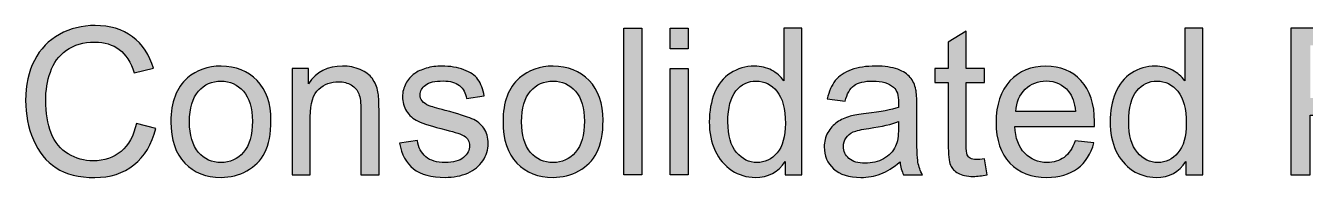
# Model space of a CAD drawing. Extents: x 65 to 351, y 40 to 244.
# Drawn here: x 65.34 to 104.8, y 239.18 to 243.88 of the extents above; entities that cross this region are included whole.
import ezdxf

# ---------------------------------------------------------------- set-up
doc = ezdxf.new("R2010")
doc.units = 0
doc.header["$MEASUREMENT"] = 0
doc.layers.add('TITLE', color=7, linetype='CONTINUOUS')

# ---------------------------------------------------------------- blocks, each defined once
blk = doc.blocks.new('BLOCK_28')
at = {"layer": 'TITLE'}
h = blk.add_hatch(color=7, dxfattribs=at)
h.dxf.hatch_style = 2
edge = h.paths.add_edge_path()
edge.add_spline(control_points=[(68.761, 240.852), (68.761, 240.852), (69.363, 240.701), (69.363, 240.701), (69.236, 240.207), (69.01, 239.83), (68.682, 239.57), (68.354, 239.311), (67.954, 239.181), (67.48, 239.181), (66.991, 239.181), (66.592, 239.281), (66.285, 239.48), (65.978, 239.68), (65.745, 239.969), (65.584, 240.347), (65.424, 240.725), (65.344, 241.132), (65.344, 241.566), (65.344, 242.039), (65.435, 242.452), (65.615, 242.804), (65.796, 243.157), (66.054, 243.424), (66.388, 243.607), (66.721, 243.79), (67.089, 243.882), (67.49, 243.882), (67.945, 243.882), (68.327, 243.766), (68.637, 243.534), (68.947, 243.303), (69.163, 242.977), (69.285, 242.558), (69.285, 242.558), (68.693, 242.418), (68.693, 242.418), (68.587, 242.749), (68.434, 242.99), (68.234, 243.141), (68.033, 243.292), (67.781, 243.367), (67.477, 243.367), (67.128, 243.367), (66.836, 243.283), (66.601, 243.116), (66.367, 242.948), (66.202, 242.724), (66.107, 242.442), (66.012, 242.159), (65.964, 241.868), (65.964, 241.569), (65.964, 241.182), (66.021, 240.845), (66.133, 240.556), (66.246, 240.268), (66.421, 240.053), (66.659, 239.91), (66.897, 239.767), (67.154, 239.696), (67.431, 239.696), (67.768, 239.696), (68.053, 239.793), (68.287, 239.987), (68.52, 240.182), (68.678, 240.47), (68.761, 240.852)], knot_values=[0, 0, 0, 0, 1, 1, 1, 2, 2, 2, 3, 3, 3, 4, 4, 4, 5, 5, 5, 6, 6, 6, 7, 7, 7, 8, 8, 8, 9, 9, 9, 10, 10, 10, 11, 11, 11, 12, 12, 12, 13, 13, 13, 14, 14, 14, 15, 15, 15, 16, 16, 16, 17, 17, 17, 18, 18, 18, 19, 19, 19, 20, 20, 20, 21, 21, 21, 22, 22, 22, 22], degree=3, periodic=1)
h = blk.add_hatch(color=7, dxfattribs=at)
h.dxf.hatch_style = 2
h.paths.add_polyline_path([(83.79, 239.259), (83.79, 243.804), (84.348, 243.804), (84.348, 239.259)])
h = blk.add_hatch(color=7, dxfattribs=at)
h.dxf.hatch_style = 2
h.paths.add_polyline_path([(85.216, 243.162), (85.216, 243.804), (85.774, 243.804), (85.774, 243.162)])
h.paths.add_polyline_path([(85.216, 239.259), (85.216, 242.552), (85.774, 242.552), (85.774, 239.259)])
h = blk.add_hatch(color=7, dxfattribs=at)
h.dxf.hatch_style = 2
edge = h.paths.add_edge_path()
edge.add_spline(control_points=[(88.76, 239.259), (88.76, 239.259), (88.76, 239.674), (88.76, 239.674), (88.551, 239.348), (88.244, 239.184), (87.839, 239.184), (87.576, 239.184), (87.335, 239.257), (87.115, 239.401), (86.895, 239.546), (86.724, 239.748), (86.603, 240.008), (86.482, 240.267), (86.422, 240.565), (86.422, 240.902), (86.422, 241.231), (86.477, 241.529), (86.586, 241.797), (86.696, 242.064), (86.86, 242.269), (87.079, 242.412), (87.298, 242.555), (87.543, 242.626), (87.814, 242.626), (88.013, 242.626), (88.189, 242.584), (88.344, 242.5), (88.499, 242.417), (88.625, 242.308), (88.723, 242.173), (88.723, 242.173), (88.723, 243.804), (88.723, 243.804), (88.723, 243.804), (89.278, 243.804), (89.278, 243.804), (89.278, 243.804), (89.278, 239.259), (89.278, 239.259), (89.278, 239.259), (88.76, 239.259), (88.76, 239.259)], knot_values=[0, 0, 0, 0, 1, 1, 1, 2, 2, 2, 3, 3, 3, 4, 4, 4, 5, 5, 5, 6, 6, 6, 7, 7, 7, 8, 8, 8, 9, 9, 9, 10, 10, 10, 11, 11, 11, 12, 12, 12, 13, 13, 13, 14, 14, 14, 14], degree=3, periodic=1)
edge = h.paths.add_edge_path()
edge.add_spline(control_points=[(86.996, 240.902), (86.996, 240.48), (87.084, 240.165), (87.262, 239.956), (87.44, 239.748), (87.65, 239.643), (87.892, 239.643), (88.136, 239.643), (88.343, 239.743), (88.513, 239.942), (88.684, 240.142), (88.769, 240.446), (88.769, 240.856), (88.769, 241.306), (88.682, 241.637), (88.509, 241.848), (88.335, 242.059), (88.121, 242.164), (87.867, 242.164), (87.619, 242.164), (87.412, 242.063), (87.245, 241.86), (87.079, 241.658), (86.996, 241.338), (86.996, 240.902)], knot_values=[0, 0, 0, 0, 1, 1, 1, 2, 2, 2, 3, 3, 3, 4, 4, 4, 5, 5, 5, 6, 6, 6, 7, 7, 7, 8, 8, 8, 8], degree=3, periodic=1)
h = blk.add_hatch(color=7, dxfattribs=at)
h.dxf.hatch_style = 2
edge = h.paths.add_edge_path()
edge.add_spline(control_points=[(94.905, 239.758), (94.905, 239.758), (94.986, 239.265), (94.986, 239.265), (94.829, 239.232), (94.688, 239.215), (94.564, 239.215), (94.362, 239.215), (94.204, 239.247), (94.093, 239.312), (93.981, 239.376), (93.903, 239.46), (93.857, 239.564), (93.812, 239.669), (93.789, 239.888), (93.789, 240.223), (93.789, 240.223), (93.789, 242.118), (93.789, 242.118), (93.789, 242.118), (93.38, 242.118), (93.38, 242.118), (93.38, 242.118), (93.38, 242.552), (93.38, 242.552), (93.38, 242.552), (93.789, 242.552), (93.789, 242.552), (93.789, 242.552), (93.789, 243.367), (93.789, 243.367), (93.789, 243.367), (94.344, 243.702), (94.344, 243.702), (94.344, 243.702), (94.344, 242.552), (94.344, 242.552), (94.344, 242.552), (94.905, 242.552), (94.905, 242.552), (94.905, 242.552), (94.905, 242.118), (94.905, 242.118), (94.905, 242.118), (94.344, 242.118), (94.344, 242.118), (94.344, 242.118), (94.344, 240.192), (94.344, 240.192), (94.344, 240.033), (94.354, 239.931), (94.373, 239.885), (94.393, 239.84), (94.425, 239.803), (94.47, 239.777), (94.514, 239.75), (94.578, 239.736), (94.66, 239.736), (94.722, 239.736), (94.804, 239.744), (94.905, 239.758)], knot_values=[0, 0, 0, 0, 1, 1, 1, 2, 2, 2, 3, 3, 3, 4, 4, 4, 5, 5, 5, 6, 6, 6, 7, 7, 7, 8, 8, 8, 9, 9, 9, 10, 10, 10, 11, 11, 11, 12, 12, 12, 13, 13, 13, 14, 14, 14, 15, 15, 15, 16, 16, 16, 17, 17, 17, 18, 18, 18, 19, 19, 19, 20, 20, 20, 20], degree=3, periodic=1)
h = blk.add_hatch(color=7, dxfattribs=at)
h.dxf.hatch_style = 2
edge = h.paths.add_edge_path()
edge.add_spline(control_points=[(101.119, 239.259), (101.119, 239.259), (101.119, 239.674), (101.119, 239.674), (100.91, 239.348), (100.603, 239.184), (100.198, 239.184), (99.935, 239.184), (99.694, 239.257), (99.474, 239.401), (99.254, 239.546), (99.083, 239.748), (98.962, 240.008), (98.841, 240.267), (98.781, 240.565), (98.781, 240.902), (98.781, 241.231), (98.836, 241.529), (98.945, 241.797), (99.055, 242.064), (99.219, 242.269), (99.438, 242.412), (99.657, 242.555), (99.902, 242.626), (100.173, 242.626), (100.371, 242.626), (100.548, 242.584), (100.703, 242.5), (100.858, 242.417), (100.984, 242.308), (101.082, 242.173), (101.082, 242.173), (101.082, 243.804), (101.082, 243.804), (101.082, 243.804), (101.637, 243.804), (101.637, 243.804), (101.637, 243.804), (101.637, 239.259), (101.637, 239.259), (101.637, 239.259), (101.119, 239.259), (101.119, 239.259)], knot_values=[0, 0, 0, 0, 1, 1, 1, 2, 2, 2, 3, 3, 3, 4, 4, 4, 5, 5, 5, 6, 6, 6, 7, 7, 7, 8, 8, 8, 9, 9, 9, 10, 10, 10, 11, 11, 11, 12, 12, 12, 13, 13, 13, 14, 14, 14, 14], degree=3, periodic=1)
edge = h.paths.add_edge_path()
edge.add_spline(control_points=[(99.354, 240.902), (99.354, 240.48), (99.443, 240.165), (99.621, 239.956), (99.799, 239.748), (100.009, 239.643), (100.251, 239.643), (100.494, 239.643), (100.702, 239.743), (100.872, 239.942), (101.043, 240.142), (101.128, 240.446), (101.128, 240.856), (101.128, 241.306), (101.041, 241.637), (100.868, 241.848), (100.694, 242.059), (100.48, 242.164), (100.226, 242.164), (99.978, 242.164), (99.77, 242.063), (99.604, 241.86), (99.438, 241.658), (99.354, 241.338), (99.354, 240.902)], knot_values=[0, 0, 0, 0, 1, 1, 1, 2, 2, 2, 3, 3, 3, 4, 4, 4, 5, 5, 5, 6, 6, 6, 7, 7, 7, 8, 8, 8, 8], degree=3, periodic=1)
h = blk.add_hatch(color=7, dxfattribs=at)
h.dxf.hatch_style = 2
edge = h.paths.add_edge_path()
edge.add_spline(control_points=[(104.35, 239.259), (104.35, 239.259), (104.35, 243.804), (104.35, 243.804), (104.35, 243.804), (106.064, 243.804), (106.064, 243.804), (106.366, 243.804), (106.596, 243.79), (106.756, 243.761), (106.979, 243.724), (107.166, 243.653), (107.317, 243.548), (107.468, 243.444), (107.589, 243.298), (107.681, 243.11), (107.773, 242.922), (107.819, 242.715), (107.819, 242.49), (107.819, 242.103), (107.696, 241.776), (107.45, 241.508), (107.204, 241.241), (106.76, 241.107), (106.117, 241.107), (106.117, 241.107), (104.951, 241.107), (104.951, 241.107), (104.951, 241.107), (104.951, 239.259), (104.951, 239.259), (104.951, 239.259), (104.35, 239.259), (104.35, 239.259)], knot_values=[0, 0, 0, 0, 1, 1, 1, 2, 2, 2, 3, 3, 3, 4, 4, 4, 5, 5, 5, 6, 6, 6, 7, 7, 7, 8, 8, 8, 9, 9, 9, 10, 10, 10, 11, 11, 11, 11], degree=3, periodic=1)
edge = h.paths.add_edge_path()
edge.add_spline(control_points=[(104.951, 241.643), (104.951, 241.643), (106.126, 241.643), (106.126, 241.643), (106.515, 241.643), (106.791, 241.715), (106.954, 241.86), (107.117, 242.005), (107.199, 242.208), (107.199, 242.471), (107.199, 242.661), (107.151, 242.824), (107.055, 242.959), (106.959, 243.095), (106.832, 243.184), (106.675, 243.228), (106.574, 243.254), (106.387, 243.268), (106.114, 243.268), (106.114, 243.268), (104.951, 243.268), (104.951, 243.268), (104.951, 243.268), (104.951, 241.643), (104.951, 241.643)], knot_values=[0, 0, 0, 0, 1, 1, 1, 2, 2, 2, 3, 3, 3, 4, 4, 4, 5, 5, 5, 6, 6, 6, 7, 7, 7, 8, 8, 8, 8], degree=3, periodic=1)
h = blk.add_hatch(color=7, dxfattribs=at)
h.dxf.hatch_style = 2
edge = h.paths.add_edge_path()
edge.add_spline(control_points=[(69.825, 240.905), (69.825, 241.515), (69.994, 241.967), (70.333, 242.26), (70.616, 242.504), (70.961, 242.626), (71.369, 242.626), (71.821, 242.626), (72.191, 242.478), (72.479, 242.181), (72.766, 241.884), (72.91, 241.475), (72.91, 240.952), (72.91, 240.528), (72.846, 240.195), (72.719, 239.952), (72.592, 239.709), (72.407, 239.52), (72.164, 239.386), (71.921, 239.252), (71.656, 239.184), (71.369, 239.184), (70.908, 239.184), (70.535, 239.332), (70.251, 239.628), (69.967, 239.923), (69.825, 240.349), (69.825, 240.905)], knot_values=[0, 0, 0, 0, 1, 1, 1, 2, 2, 2, 3, 3, 3, 4, 4, 4, 5, 5, 5, 6, 6, 6, 7, 7, 7, 8, 8, 8, 9, 9, 9, 9], degree=3, periodic=1)
edge = h.paths.add_edge_path()
edge.add_spline(control_points=[(70.398, 240.905), (70.398, 240.484), (70.49, 240.168), (70.674, 239.958), (70.858, 239.748), (71.09, 239.643), (71.369, 239.643), (71.646, 239.643), (71.876, 239.749), (72.06, 239.96), (72.244, 240.17), (72.336, 240.492), (72.336, 240.924), (72.336, 241.331), (72.243, 241.64), (72.058, 241.849), (71.873, 242.059), (71.644, 242.164), (71.369, 242.164), (71.09, 242.164), (70.858, 242.06), (70.674, 241.851), (70.49, 241.642), (70.398, 241.327), (70.398, 240.905)], knot_values=[0, 0, 0, 0, 1, 1, 1, 2, 2, 2, 3, 3, 3, 4, 4, 4, 5, 5, 5, 6, 6, 6, 7, 7, 7, 8, 8, 8, 8], degree=3, periodic=1)
h = blk.add_hatch(color=7, dxfattribs=at)
h.dxf.hatch_style = 2
edge = h.paths.add_edge_path()
edge.add_spline(control_points=[(73.564, 239.259), (73.564, 239.259), (73.564, 242.552), (73.564, 242.552), (73.564, 242.552), (74.066, 242.552), (74.066, 242.552), (74.066, 242.552), (74.066, 242.083), (74.066, 242.083), (74.308, 242.445), (74.657, 242.626), (75.114, 242.626), (75.313, 242.626), (75.495, 242.59), (75.661, 242.519), (75.828, 242.448), (75.952, 242.354), (76.035, 242.238), (76.118, 242.123), (76.176, 241.985), (76.209, 241.826), (76.229, 241.723), (76.24, 241.542), (76.24, 241.283), (76.24, 241.283), (76.24, 239.259), (76.24, 239.259), (76.24, 239.259), (75.682, 239.259), (75.682, 239.259), (75.682, 239.259), (75.682, 241.262), (75.682, 241.262), (75.682, 241.489), (75.66, 241.659), (75.616, 241.772), (75.573, 241.884), (75.496, 241.974), (75.385, 242.042), (75.275, 242.109), (75.145, 242.142), (74.996, 242.142), (74.759, 242.142), (74.553, 242.067), (74.381, 241.916), (74.208, 241.765), (74.122, 241.479), (74.122, 241.057), (74.122, 241.057), (74.122, 239.259), (74.122, 239.259), (74.122, 239.259), (73.564, 239.259), (73.564, 239.259)], knot_values=[0, 0, 0, 0, 1, 1, 1, 2, 2, 2, 3, 3, 3, 4, 4, 4, 5, 5, 5, 6, 6, 6, 7, 7, 7, 8, 8, 8, 9, 9, 9, 10, 10, 10, 11, 11, 11, 12, 12, 12, 13, 13, 13, 14, 14, 14, 15, 15, 15, 16, 16, 16, 17, 17, 17, 18, 18, 18, 18], degree=3, periodic=1)
h = blk.add_hatch(color=7, dxfattribs=at)
h.dxf.hatch_style = 2
edge = h.paths.add_edge_path()
edge.add_spline(control_points=[(76.872, 240.242), (76.872, 240.242), (77.424, 240.328), (77.424, 240.328), (77.455, 240.107), (77.541, 239.938), (77.683, 239.82), (77.825, 239.702), (78.022, 239.643), (78.277, 239.643), (78.533, 239.643), (78.723, 239.695), (78.847, 239.8), (78.971, 239.904), (79.033, 240.027), (79.033, 240.167), (79.033, 240.293), (78.978, 240.393), (78.869, 240.465), (78.792, 240.515), (78.602, 240.578), (78.298, 240.654), (77.889, 240.757), (77.605, 240.847), (77.447, 240.922), (77.289, 240.998), (77.169, 241.102), (77.088, 241.235), (77.006, 241.369), (76.965, 241.516), (76.965, 241.677), (76.965, 241.824), (76.999, 241.96), (77.066, 242.085), (77.133, 242.21), (77.225, 242.314), (77.34, 242.397), (77.427, 242.461), (77.545, 242.515), (77.695, 242.559), (77.845, 242.604), (78.006, 242.626), (78.177, 242.626), (78.436, 242.626), (78.663, 242.589), (78.858, 242.514), (79.053, 242.44), (79.198, 242.339), (79.291, 242.212), (79.384, 242.085), (79.448, 241.915), (79.483, 241.702), (79.483, 241.702), (78.937, 241.628), (78.937, 241.628), (78.912, 241.797), (78.84, 241.929), (78.722, 242.025), (78.603, 242.12), (78.435, 242.167), (78.218, 242.167), (77.961, 242.167), (77.779, 242.125), (77.669, 242.04), (77.559, 241.955), (77.505, 241.856), (77.505, 241.742), (77.505, 241.67), (77.527, 241.605), (77.573, 241.547), (77.618, 241.487), (77.69, 241.437), (77.787, 241.398), (77.843, 241.378), (78.007, 241.33), (78.28, 241.256), (78.675, 241.15), (78.95, 241.064), (79.106, 240.997), (79.262, 240.929), (79.385, 240.832), (79.474, 240.704), (79.562, 240.576), (79.607, 240.416), (79.607, 240.226), (79.607, 240.04), (79.553, 239.865), (79.444, 239.701), (79.336, 239.536), (79.179, 239.409), (78.974, 239.319), (78.77, 239.229), (78.538, 239.184), (78.28, 239.184), (77.852, 239.184), (77.526, 239.273), (77.302, 239.451), (77.077, 239.629), (76.934, 239.892), (76.872, 240.242)], knot_values=[0, 0, 0, 0, 1, 1, 1, 2, 2, 2, 3, 3, 3, 4, 4, 4, 5, 5, 5, 6, 6, 6, 7, 7, 7, 8, 8, 8, 9, 9, 9, 10, 10, 10, 11, 11, 11, 12, 12, 12, 13, 13, 13, 14, 14, 14, 15, 15, 15, 16, 16, 16, 17, 17, 17, 18, 18, 18, 19, 19, 19, 20, 20, 20, 21, 21, 21, 22, 22, 22, 23, 23, 23, 24, 24, 24, 25, 25, 25, 26, 26, 26, 27, 27, 27, 28, 28, 28, 29, 29, 29, 30, 30, 30, 31, 31, 31, 32, 32, 32, 33, 33, 33, 33], degree=3, periodic=1)
h = blk.add_hatch(color=7, dxfattribs=at)
h.dxf.hatch_style = 2
edge = h.paths.add_edge_path()
edge.add_spline(control_points=[(80.063, 240.905), (80.063, 241.515), (80.232, 241.967), (80.571, 242.26), (80.854, 242.504), (81.2, 242.626), (81.607, 242.626), (82.059, 242.626), (82.429, 242.478), (82.717, 242.181), (83.004, 241.884), (83.148, 241.475), (83.148, 240.952), (83.148, 240.528), (83.084, 240.195), (82.957, 239.952), (82.83, 239.709), (82.645, 239.52), (82.402, 239.386), (82.159, 239.252), (81.894, 239.184), (81.607, 239.184), (81.146, 239.184), (80.773, 239.332), (80.489, 239.628), (80.205, 239.923), (80.063, 240.349), (80.063, 240.905)], knot_values=[0, 0, 0, 0, 1, 1, 1, 2, 2, 2, 3, 3, 3, 4, 4, 4, 5, 5, 5, 6, 6, 6, 7, 7, 7, 8, 8, 8, 9, 9, 9, 9], degree=3, periodic=1)
edge = h.paths.add_edge_path()
edge.add_spline(control_points=[(80.636, 240.905), (80.636, 240.484), (80.728, 240.168), (80.912, 239.958), (81.096, 239.748), (81.328, 239.643), (81.607, 239.643), (81.884, 239.643), (82.114, 239.749), (82.298, 239.96), (82.482, 240.17), (82.574, 240.492), (82.574, 240.924), (82.574, 241.331), (82.482, 241.64), (82.297, 241.849), (82.112, 242.059), (81.882, 242.164), (81.607, 242.164), (81.328, 242.164), (81.096, 242.06), (80.912, 241.851), (80.728, 241.642), (80.636, 241.327), (80.636, 240.905)], knot_values=[0, 0, 0, 0, 1, 1, 1, 2, 2, 2, 3, 3, 3, 4, 4, 4, 5, 5, 5, 6, 6, 6, 7, 7, 7, 8, 8, 8, 8], degree=3, periodic=1)
h = blk.add_hatch(color=7, dxfattribs=at)
h.dxf.hatch_style = 2
edge = h.paths.add_edge_path()
edge.add_spline(control_points=[(92.304, 239.665), (92.097, 239.489), (91.898, 239.365), (91.707, 239.293), (91.516, 239.221), (91.311, 239.184), (91.091, 239.184), (90.73, 239.184), (90.452, 239.273), (90.257, 239.449), (90.063, 239.626), (89.966, 239.852), (89.966, 240.127), (89.966, 240.288), (90.003, 240.435), (90.076, 240.569), (90.149, 240.702), (90.245, 240.809), (90.364, 240.89), (90.483, 240.97), (90.617, 241.031), (90.766, 241.073), (90.875, 241.102), (91.041, 241.129), (91.262, 241.156), (91.713, 241.21), (92.044, 241.274), (92.257, 241.349), (92.259, 241.425), (92.26, 241.474), (92.26, 241.494), (92.26, 241.722), (92.208, 241.882), (92.102, 241.975), (91.96, 242.101), (91.748, 242.164), (91.467, 242.164), (91.204, 242.164), (91.01, 242.118), (90.885, 242.026), (90.76, 241.934), (90.668, 241.771), (90.608, 241.538), (90.608, 241.538), (90.062, 241.612), (90.062, 241.612), (90.112, 241.846), (90.193, 242.034), (90.307, 242.178), (90.421, 242.322), (90.585, 242.432), (90.8, 242.51), (91.015, 242.587), (91.264, 242.626), (91.547, 242.626), (91.828, 242.626), (92.057, 242.593), (92.232, 242.527), (92.408, 242.461), (92.537, 242.377), (92.62, 242.277), (92.703, 242.177), (92.761, 242.05), (92.794, 241.897), (92.812, 241.802), (92.822, 241.631), (92.822, 241.383), (92.822, 241.383), (92.822, 240.639), (92.822, 240.639), (92.822, 240.12), (92.833, 239.792), (92.857, 239.654), (92.881, 239.517), (92.928, 239.385), (92.998, 239.259), (92.998, 239.259), (92.415, 239.259), (92.415, 239.259), (92.357, 239.375), (92.32, 239.51), (92.304, 239.665)], knot_values=[0, 0, 0, 0, 1, 1, 1, 2, 2, 2, 3, 3, 3, 4, 4, 4, 5, 5, 5, 6, 6, 6, 7, 7, 7, 8, 8, 8, 9, 9, 9, 10, 10, 10, 11, 11, 11, 12, 12, 12, 13, 13, 13, 14, 14, 14, 15, 15, 15, 16, 16, 16, 17, 17, 17, 18, 18, 18, 19, 19, 19, 20, 20, 20, 21, 21, 21, 22, 22, 22, 23, 23, 23, 24, 24, 24, 25, 25, 25, 26, 26, 26, 27, 27, 27, 27], degree=3, periodic=1)
edge = h.paths.add_edge_path()
edge.add_spline(control_points=[(92.257, 240.911), (92.055, 240.829), (91.751, 240.758), (91.346, 240.701), (91.116, 240.667), (90.954, 240.63), (90.859, 240.589), (90.764, 240.548), (90.69, 240.487), (90.639, 240.408), (90.587, 240.328), (90.561, 240.24), (90.561, 240.142), (90.561, 239.994), (90.618, 239.87), (90.73, 239.77), (90.843, 239.671), (91.008, 239.622), (91.225, 239.622), (91.44, 239.622), (91.631, 239.669), (91.798, 239.763), (91.966, 239.857), (92.089, 239.985), (92.167, 240.149), (92.227, 240.275), (92.257, 240.461), (92.257, 240.707), (92.257, 240.707), (92.257, 240.911), (92.257, 240.911)], knot_values=[0, 0, 0, 0, 1, 1, 1, 2, 2, 2, 3, 3, 3, 4, 4, 4, 5, 5, 5, 6, 6, 6, 7, 7, 7, 8, 8, 8, 9, 9, 9, 10, 10, 10, 10], degree=3, periodic=1)
h = blk.add_hatch(color=7, dxfattribs=at)
h.dxf.hatch_style = 2
edge = h.paths.add_edge_path()
edge.add_spline(control_points=[(97.705, 240.319), (97.705, 240.319), (98.282, 240.248), (98.282, 240.248), (98.191, 239.911), (98.022, 239.649), (97.776, 239.463), (97.53, 239.277), (97.216, 239.184), (96.834, 239.184), (96.352, 239.184), (95.97, 239.333), (95.688, 239.629), (95.406, 239.926), (95.265, 240.342), (95.265, 240.877), (95.265, 241.431), (95.407, 241.861), (95.693, 242.167), (95.978, 242.473), (96.348, 242.626), (96.803, 242.626), (97.243, 242.626), (97.603, 242.476), (97.882, 242.176), (98.161, 241.877), (98.3, 241.455), (98.3, 240.911), (98.3, 240.878), (98.299, 240.829), (98.297, 240.763), (98.297, 240.763), (95.842, 240.763), (95.842, 240.763), (95.862, 240.401), (95.965, 240.124), (96.148, 239.932), (96.332, 239.739), (96.562, 239.643), (96.837, 239.643), (97.041, 239.643), (97.216, 239.697), (97.361, 239.804), (97.506, 239.912), (97.62, 240.084), (97.705, 240.319)], knot_values=[0, 0, 0, 0, 1, 1, 1, 2, 2, 2, 3, 3, 3, 4, 4, 4, 5, 5, 5, 6, 6, 6, 7, 7, 7, 8, 8, 8, 9, 9, 9, 10, 10, 10, 11, 11, 11, 12, 12, 12, 13, 13, 13, 14, 14, 14, 15, 15, 15, 15], degree=3, periodic=1)
edge = h.paths.add_edge_path()
edge.add_spline(control_points=[(95.873, 241.221), (95.873, 241.221), (97.711, 241.221), (97.711, 241.221), (97.686, 241.498), (97.616, 241.706), (97.5, 241.845), (97.323, 242.06), (97.092, 242.167), (96.809, 242.167), (96.553, 242.167), (96.337, 242.081), (96.162, 241.91), (95.988, 241.738), (95.891, 241.509), (95.873, 241.221)], knot_values=[0, 0, 0, 0, 1, 1, 1, 2, 2, 2, 3, 3, 3, 4, 4, 4, 5, 5, 5, 5], degree=3, periodic=1)
for points in [[(83.79, 239.259), (83.79, 243.804), (84.348, 243.804), (84.348, 239.259), (83.79, 239.259)], [(85.216, 243.162), (85.216, 243.804), (85.774, 243.804), (85.774, 243.162), (85.216, 243.162)], [(85.216, 239.259), (85.216, 242.552), (85.774, 242.552), (85.774, 239.259), (85.216, 239.259)]]:
    blk.add_lwpolyline(points, dxfattribs=at)
for points, knots in [([(68.761, 240.852), (68.761, 240.852), (69.363, 240.701), (69.363, 240.701), (69.236, 240.207), (69.01, 239.83), (68.682, 239.57), (68.354, 239.311), (67.954, 239.181), (67.48, 239.181), (66.991, 239.181), (66.592, 239.281), (66.285, 239.48), (65.978, 239.68), (65.745, 239.969), (65.584, 240.347), (65.424, 240.725), (65.344, 241.132), (65.344, 241.566), (65.344, 242.039), (65.435, 242.452), (65.615, 242.804), (65.796, 243.157), (66.054, 243.424), (66.388, 243.607), (66.721, 243.79), (67.089, 243.882), (67.49, 243.882), (67.945, 243.882), (68.327, 243.766), (68.637, 243.534), (68.947, 243.303), (69.163, 242.977), (69.285, 242.558), (69.285, 242.558), (68.693, 242.418), (68.693, 242.418), (68.587, 242.749), (68.434, 242.99), (68.234, 243.141), (68.033, 243.292), (67.781, 243.367), (67.477, 243.367), (67.128, 243.367), (66.836, 243.283), (66.601, 243.116), (66.367, 242.948), (66.202, 242.724), (66.107, 242.442), (66.012, 242.159), (65.964, 241.868), (65.964, 241.569), (65.964, 241.182), (66.021, 240.845), (66.133, 240.556), (66.246, 240.268), (66.421, 240.053), (66.659, 239.91), (66.897, 239.767), (67.154, 239.696), (67.431, 239.696), (67.768, 239.696), (68.053, 239.793), (68.287, 239.987), (68.52, 240.182), (68.678, 240.47), (68.761, 240.852)], [0, 0, 0, 0, 1, 1, 1, 2, 2, 2, 3, 3, 3, 4, 4, 4, 5, 5, 5, 6, 6, 6, 7, 7, 7, 8, 8, 8, 9, 9, 9, 10, 10, 10, 11, 11, 11, 12, 12, 12, 13, 13, 13, 14, 14, 14, 15, 15, 15, 16, 16, 16, 17, 17, 17, 18, 18, 18, 19, 19, 19, 20, 20, 20, 21, 21, 21, 22, 22, 22, 22]), ([(88.76, 239.259), (88.76, 239.259), (88.76, 239.674), (88.76, 239.674), (88.551, 239.348), (88.244, 239.184), (87.839, 239.184), (87.576, 239.184), (87.335, 239.257), (87.115, 239.401), (86.895, 239.546), (86.724, 239.748), (86.603, 240.008), (86.482, 240.267), (86.422, 240.565), (86.422, 240.902), (86.422, 241.231), (86.477, 241.529), (86.586, 241.797), (86.696, 242.064), (86.86, 242.269), (87.079, 242.412), (87.298, 242.555), (87.543, 242.626), (87.814, 242.626), (88.013, 242.626), (88.189, 242.584), (88.344, 242.5), (88.499, 242.417), (88.625, 242.308), (88.723, 242.173), (88.723, 242.173), (88.723, 243.804), (88.723, 243.804), (88.723, 243.804), (89.278, 243.804), (89.278, 243.804), (89.278, 243.804), (89.278, 239.259), (89.278, 239.259), (89.278, 239.259), (88.76, 239.259), (88.76, 239.259)], [0, 0, 0, 0, 1, 1, 1, 2, 2, 2, 3, 3, 3, 4, 4, 4, 5, 5, 5, 6, 6, 6, 7, 7, 7, 8, 8, 8, 9, 9, 9, 10, 10, 10, 11, 11, 11, 12, 12, 12, 13, 13, 13, 14, 14, 14, 14]), ([(94.905, 239.758), (94.905, 239.758), (94.986, 239.265), (94.986, 239.265), (94.829, 239.232), (94.688, 239.215), (94.564, 239.215), (94.362, 239.215), (94.204, 239.247), (94.093, 239.312), (93.981, 239.376), (93.903, 239.46), (93.857, 239.564), (93.812, 239.669), (93.789, 239.888), (93.789, 240.223), (93.789, 240.223), (93.789, 242.118), (93.789, 242.118), (93.789, 242.118), (93.38, 242.118), (93.38, 242.118), (93.38, 242.118), (93.38, 242.552), (93.38, 242.552), (93.38, 242.552), (93.789, 242.552), (93.789, 242.552), (93.789, 242.552), (93.789, 243.367), (93.789, 243.367), (93.789, 243.367), (94.344, 243.702), (94.344, 243.702), (94.344, 243.702), (94.344, 242.552), (94.344, 242.552), (94.344, 242.552), (94.905, 242.552), (94.905, 242.552), (94.905, 242.552), (94.905, 242.118), (94.905, 242.118), (94.905, 242.118), (94.344, 242.118), (94.344, 242.118), (94.344, 242.118), (94.344, 240.192), (94.344, 240.192), (94.344, 240.033), (94.354, 239.931), (94.373, 239.885), (94.393, 239.84), (94.425, 239.803), (94.47, 239.777), (94.514, 239.75), (94.578, 239.736), (94.66, 239.736), (94.722, 239.736), (94.804, 239.744), (94.905, 239.758)], [0, 0, 0, 0, 1, 1, 1, 2, 2, 2, 3, 3, 3, 4, 4, 4, 5, 5, 5, 6, 6, 6, 7, 7, 7, 8, 8, 8, 9, 9, 9, 10, 10, 10, 11, 11, 11, 12, 12, 12, 13, 13, 13, 14, 14, 14, 15, 15, 15, 16, 16, 16, 17, 17, 17, 18, 18, 18, 19, 19, 19, 20, 20, 20, 20]), ([(101.119, 239.259), (101.119, 239.259), (101.119, 239.674), (101.119, 239.674), (100.91, 239.348), (100.603, 239.184), (100.198, 239.184), (99.935, 239.184), (99.694, 239.257), (99.474, 239.401), (99.254, 239.546), (99.083, 239.748), (98.962, 240.008), (98.841, 240.267), (98.781, 240.565), (98.781, 240.902), (98.781, 241.231), (98.836, 241.529), (98.945, 241.797), (99.055, 242.064), (99.219, 242.269), (99.438, 242.412), (99.657, 242.555), (99.902, 242.626), (100.173, 242.626), (100.371, 242.626), (100.548, 242.584), (100.703, 242.5), (100.858, 242.417), (100.984, 242.308), (101.082, 242.173), (101.082, 242.173), (101.082, 243.804), (101.082, 243.804), (101.082, 243.804), (101.637, 243.804), (101.637, 243.804), (101.637, 243.804), (101.637, 239.259), (101.637, 239.259), (101.637, 239.259), (101.119, 239.259), (101.119, 239.259)], [0, 0, 0, 0, 1, 1, 1, 2, 2, 2, 3, 3, 3, 4, 4, 4, 5, 5, 5, 6, 6, 6, 7, 7, 7, 8, 8, 8, 9, 9, 9, 10, 10, 10, 11, 11, 11, 12, 12, 12, 13, 13, 13, 14, 14, 14, 14]), ([(104.35, 239.259), (104.35, 239.259), (104.35, 243.804), (104.35, 243.804), (104.35, 243.804), (106.064, 243.804), (106.064, 243.804), (106.366, 243.804), (106.596, 243.79), (106.756, 243.761), (106.979, 243.724), (107.166, 243.653), (107.317, 243.548), (107.468, 243.444), (107.589, 243.298), (107.681, 243.11), (107.773, 242.922), (107.819, 242.715), (107.819, 242.49), (107.819, 242.103), (107.696, 241.776), (107.45, 241.508), (107.204, 241.241), (106.76, 241.107), (106.117, 241.107), (106.117, 241.107), (104.951, 241.107), (104.951, 241.107), (104.951, 241.107), (104.951, 239.259), (104.951, 239.259), (104.951, 239.259), (104.35, 239.259), (104.35, 239.259)], [0, 0, 0, 0, 1, 1, 1, 2, 2, 2, 3, 3, 3, 4, 4, 4, 5, 5, 5, 6, 6, 6, 7, 7, 7, 8, 8, 8, 9, 9, 9, 10, 10, 10, 11, 11, 11, 11]), ([(69.825, 240.905), (69.825, 241.515), (69.994, 241.967), (70.333, 242.26), (70.616, 242.504), (70.961, 242.626), (71.369, 242.626), (71.821, 242.626), (72.191, 242.478), (72.479, 242.181), (72.766, 241.884), (72.91, 241.475), (72.91, 240.952), (72.91, 240.528), (72.846, 240.195), (72.719, 239.952), (72.592, 239.709), (72.407, 239.52), (72.164, 239.386), (71.921, 239.252), (71.656, 239.184), (71.369, 239.184), (70.908, 239.184), (70.535, 239.332), (70.251, 239.628), (69.967, 239.923), (69.825, 240.349), (69.825, 240.905)], [0, 0, 0, 0, 1, 1, 1, 2, 2, 2, 3, 3, 3, 4, 4, 4, 5, 5, 5, 6, 6, 6, 7, 7, 7, 8, 8, 8, 9, 9, 9, 9]), ([(73.564, 239.259), (73.564, 239.259), (73.564, 242.552), (73.564, 242.552), (73.564, 242.552), (74.066, 242.552), (74.066, 242.552), (74.066, 242.552), (74.066, 242.083), (74.066, 242.083), (74.308, 242.445), (74.657, 242.626), (75.114, 242.626), (75.313, 242.626), (75.495, 242.59), (75.661, 242.519), (75.828, 242.448), (75.952, 242.354), (76.035, 242.238), (76.118, 242.123), (76.176, 241.985), (76.209, 241.826), (76.229, 241.723), (76.24, 241.542), (76.24, 241.283), (76.24, 241.283), (76.24, 239.259), (76.24, 239.259), (76.24, 239.259), (75.682, 239.259), (75.682, 239.259), (75.682, 239.259), (75.682, 241.262), (75.682, 241.262), (75.682, 241.489), (75.66, 241.659), (75.616, 241.772), (75.573, 241.884), (75.496, 241.974), (75.385, 242.042), (75.275, 242.109), (75.145, 242.142), (74.996, 242.142), (74.759, 242.142), (74.553, 242.067), (74.381, 241.916), (74.208, 241.765), (74.122, 241.479), (74.122, 241.057), (74.122, 241.057), (74.122, 239.259), (74.122, 239.259), (74.122, 239.259), (73.564, 239.259), (73.564, 239.259)], [0, 0, 0, 0, 1, 1, 1, 2, 2, 2, 3, 3, 3, 4, 4, 4, 5, 5, 5, 6, 6, 6, 7, 7, 7, 8, 8, 8, 9, 9, 9, 10, 10, 10, 11, 11, 11, 12, 12, 12, 13, 13, 13, 14, 14, 14, 15, 15, 15, 16, 16, 16, 17, 17, 17, 18, 18, 18, 18]), ([(76.872, 240.242), (76.872, 240.242), (77.424, 240.328), (77.424, 240.328), (77.455, 240.107), (77.541, 239.938), (77.683, 239.82), (77.825, 239.702), (78.022, 239.643), (78.277, 239.643), (78.533, 239.643), (78.723, 239.695), (78.847, 239.8), (78.971, 239.904), (79.033, 240.027), (79.033, 240.167), (79.033, 240.293), (78.978, 240.393), (78.869, 240.465), (78.792, 240.515), (78.602, 240.578), (78.298, 240.654), (77.889, 240.757), (77.605, 240.847), (77.447, 240.922), (77.289, 240.998), (77.169, 241.102), (77.088, 241.235), (77.006, 241.369), (76.965, 241.516), (76.965, 241.677), (76.965, 241.824), (76.999, 241.96), (77.066, 242.085), (77.133, 242.21), (77.225, 242.314), (77.34, 242.397), (77.427, 242.461), (77.545, 242.515), (77.695, 242.559), (77.845, 242.604), (78.006, 242.626), (78.177, 242.626), (78.436, 242.626), (78.663, 242.589), (78.858, 242.514), (79.053, 242.44), (79.198, 242.339), (79.291, 242.212), (79.384, 242.085), (79.448, 241.915), (79.483, 241.702), (79.483, 241.702), (78.937, 241.628), (78.937, 241.628), (78.912, 241.797), (78.84, 241.929), (78.722, 242.025), (78.603, 242.12), (78.435, 242.167), (78.218, 242.167), (77.961, 242.167), (77.779, 242.125), (77.669, 242.04), (77.559, 241.955), (77.505, 241.856), (77.505, 241.742), (77.505, 241.67), (77.527, 241.605), (77.573, 241.547), (77.618, 241.487), (77.69, 241.437), (77.787, 241.398), (77.843, 241.378), (78.007, 241.33), (78.28, 241.256), (78.675, 241.15), (78.95, 241.064), (79.106, 240.997), (79.262, 240.929), (79.385, 240.832), (79.474, 240.704), (79.562, 240.576), (79.607, 240.416), (79.607, 240.226), (79.607, 240.04), (79.553, 239.865), (79.444, 239.701), (79.336, 239.536), (79.179, 239.409), (78.974, 239.319), (78.77, 239.229), (78.538, 239.184), (78.28, 239.184), (77.852, 239.184), (77.526, 239.273), (77.302, 239.451), (77.077, 239.629), (76.934, 239.892), (76.872, 240.242)], [0, 0, 0, 0, 1, 1, 1, 2, 2, 2, 3, 3, 3, 4, 4, 4, 5, 5, 5, 6, 6, 6, 7, 7, 7, 8, 8, 8, 9, 9, 9, 10, 10, 10, 11, 11, 11, 12, 12, 12, 13, 13, 13, 14, 14, 14, 15, 15, 15, 16, 16, 16, 17, 17, 17, 18, 18, 18, 19, 19, 19, 20, 20, 20, 21, 21, 21, 22, 22, 22, 23, 23, 23, 24, 24, 24, 25, 25, 25, 26, 26, 26, 27, 27, 27, 28, 28, 28, 29, 29, 29, 30, 30, 30, 31, 31, 31, 32, 32, 32, 33, 33, 33, 33]), ([(80.063, 240.905), (80.063, 241.515), (80.232, 241.967), (80.571, 242.26), (80.854, 242.504), (81.2, 242.626), (81.607, 242.626), (82.059, 242.626), (82.429, 242.478), (82.717, 242.181), (83.004, 241.884), (83.148, 241.475), (83.148, 240.952), (83.148, 240.528), (83.084, 240.195), (82.957, 239.952), (82.83, 239.709), (82.645, 239.52), (82.402, 239.386), (82.159, 239.252), (81.894, 239.184), (81.607, 239.184), (81.146, 239.184), (80.773, 239.332), (80.489, 239.628), (80.205, 239.923), (80.063, 240.349), (80.063, 240.905)], [0, 0, 0, 0, 1, 1, 1, 2, 2, 2, 3, 3, 3, 4, 4, 4, 5, 5, 5, 6, 6, 6, 7, 7, 7, 8, 8, 8, 9, 9, 9, 9]), ([(92.304, 239.665), (92.097, 239.489), (91.898, 239.365), (91.707, 239.293), (91.516, 239.221), (91.311, 239.184), (91.091, 239.184), (90.73, 239.184), (90.452, 239.273), (90.257, 239.449), (90.063, 239.626), (89.966, 239.852), (89.966, 240.127), (89.966, 240.288), (90.003, 240.435), (90.076, 240.569), (90.149, 240.702), (90.245, 240.809), (90.364, 240.89), (90.483, 240.97), (90.617, 241.031), (90.766, 241.073), (90.875, 241.102), (91.041, 241.129), (91.262, 241.156), (91.713, 241.21), (92.044, 241.274), (92.257, 241.349), (92.259, 241.425), (92.26, 241.474), (92.26, 241.494), (92.26, 241.722), (92.208, 241.882), (92.102, 241.975), (91.96, 242.101), (91.748, 242.164), (91.467, 242.164), (91.204, 242.164), (91.01, 242.118), (90.885, 242.026), (90.76, 241.934), (90.668, 241.771), (90.608, 241.538), (90.608, 241.538), (90.062, 241.612), (90.062, 241.612), (90.112, 241.846), (90.193, 242.034), (90.307, 242.178), (90.421, 242.322), (90.585, 242.432), (90.8, 242.51), (91.015, 242.587), (91.264, 242.626), (91.547, 242.626), (91.828, 242.626), (92.057, 242.593), (92.232, 242.527), (92.408, 242.461), (92.537, 242.377), (92.62, 242.277), (92.703, 242.177), (92.761, 242.05), (92.794, 241.897), (92.812, 241.802), (92.822, 241.631), (92.822, 241.383), (92.822, 241.383), (92.822, 240.639), (92.822, 240.639), (92.822, 240.12), (92.833, 239.792), (92.857, 239.654), (92.881, 239.517), (92.928, 239.385), (92.998, 239.259), (92.998, 239.259), (92.415, 239.259), (92.415, 239.259), (92.357, 239.375), (92.32, 239.51), (92.304, 239.665)], [0, 0, 0, 0, 1, 1, 1, 2, 2, 2, 3, 3, 3, 4, 4, 4, 5, 5, 5, 6, 6, 6, 7, 7, 7, 8, 8, 8, 9, 9, 9, 10, 10, 10, 11, 11, 11, 12, 12, 12, 13, 13, 13, 14, 14, 14, 15, 15, 15, 16, 16, 16, 17, 17, 17, 18, 18, 18, 19, 19, 19, 20, 20, 20, 21, 21, 21, 22, 22, 22, 23, 23, 23, 24, 24, 24, 25, 25, 25, 26, 26, 26, 27, 27, 27, 27]), ([(97.705, 240.319), (97.705, 240.319), (98.282, 240.248), (98.282, 240.248), (98.191, 239.911), (98.022, 239.649), (97.776, 239.463), (97.53, 239.277), (97.216, 239.184), (96.834, 239.184), (96.352, 239.184), (95.97, 239.333), (95.688, 239.629), (95.406, 239.926), (95.265, 240.342), (95.265, 240.877), (95.265, 241.431), (95.407, 241.861), (95.693, 242.167), (95.978, 242.473), (96.348, 242.626), (96.803, 242.626), (97.243, 242.626), (97.603, 242.476), (97.882, 242.176), (98.161, 241.877), (98.3, 241.455), (98.3, 240.911), (98.3, 240.878), (98.299, 240.829), (98.297, 240.763), (98.297, 240.763), (95.842, 240.763), (95.842, 240.763), (95.862, 240.401), (95.965, 240.124), (96.148, 239.932), (96.332, 239.739), (96.562, 239.643), (96.837, 239.643), (97.041, 239.643), (97.216, 239.697), (97.361, 239.804), (97.506, 239.912), (97.62, 240.084), (97.705, 240.319)], [0, 0, 0, 0, 1, 1, 1, 2, 2, 2, 3, 3, 3, 4, 4, 4, 5, 5, 5, 6, 6, 6, 7, 7, 7, 8, 8, 8, 9, 9, 9, 10, 10, 10, 11, 11, 11, 12, 12, 12, 13, 13, 13, 14, 14, 14, 15, 15, 15, 15]), ([(70.398, 240.905), (70.398, 240.484), (70.49, 240.168), (70.674, 239.958), (70.858, 239.748), (71.09, 239.643), (71.369, 239.643), (71.646, 239.643), (71.876, 239.749), (72.06, 239.96), (72.244, 240.17), (72.336, 240.492), (72.336, 240.924), (72.336, 241.331), (72.243, 241.64), (72.058, 241.849), (71.873, 242.059), (71.644, 242.164), (71.369, 242.164), (71.09, 242.164), (70.858, 242.06), (70.674, 241.851), (70.49, 241.642), (70.398, 241.327), (70.398, 240.905)], [0, 0, 0, 0, 1, 1, 1, 2, 2, 2, 3, 3, 3, 4, 4, 4, 5, 5, 5, 6, 6, 6, 7, 7, 7, 8, 8, 8, 8]), ([(80.636, 240.905), (80.636, 240.484), (80.728, 240.168), (80.912, 239.958), (81.096, 239.748), (81.328, 239.643), (81.607, 239.643), (81.884, 239.643), (82.114, 239.749), (82.298, 239.96), (82.482, 240.17), (82.574, 240.492), (82.574, 240.924), (82.574, 241.331), (82.482, 241.64), (82.297, 241.849), (82.112, 242.059), (81.882, 242.164), (81.607, 242.164), (81.328, 242.164), (81.096, 242.06), (80.912, 241.851), (80.728, 241.642), (80.636, 241.327), (80.636, 240.905)], [0, 0, 0, 0, 1, 1, 1, 2, 2, 2, 3, 3, 3, 4, 4, 4, 5, 5, 5, 6, 6, 6, 7, 7, 7, 8, 8, 8, 8]), ([(86.996, 240.902), (86.996, 240.48), (87.084, 240.165), (87.262, 239.956), (87.44, 239.748), (87.65, 239.643), (87.892, 239.643), (88.136, 239.643), (88.343, 239.743), (88.513, 239.942), (88.684, 240.142), (88.769, 240.446), (88.769, 240.856), (88.769, 241.306), (88.682, 241.637), (88.509, 241.848), (88.335, 242.059), (88.121, 242.164), (87.867, 242.164), (87.619, 242.164), (87.412, 242.063), (87.245, 241.86), (87.079, 241.658), (86.996, 241.338), (86.996, 240.902)], [0, 0, 0, 0, 1, 1, 1, 2, 2, 2, 3, 3, 3, 4, 4, 4, 5, 5, 5, 6, 6, 6, 7, 7, 7, 8, 8, 8, 8]), ([(95.873, 241.221), (95.873, 241.221), (97.711, 241.221), (97.711, 241.221), (97.686, 241.498), (97.616, 241.706), (97.5, 241.845), (97.323, 242.06), (97.092, 242.167), (96.809, 242.167), (96.553, 242.167), (96.337, 242.081), (96.162, 241.91), (95.988, 241.738), (95.891, 241.509), (95.873, 241.221)], [0, 0, 0, 0, 1, 1, 1, 2, 2, 2, 3, 3, 3, 4, 4, 4, 5, 5, 5, 5]), ([(99.354, 240.902), (99.354, 240.48), (99.443, 240.165), (99.621, 239.956), (99.799, 239.748), (100.009, 239.643), (100.251, 239.643), (100.494, 239.643), (100.702, 239.743), (100.872, 239.942), (101.043, 240.142), (101.128, 240.446), (101.128, 240.856), (101.128, 241.306), (101.041, 241.637), (100.868, 241.848), (100.694, 242.059), (100.48, 242.164), (100.226, 242.164), (99.978, 242.164), (99.77, 242.063), (99.604, 241.86), (99.438, 241.658), (99.354, 241.338), (99.354, 240.902)], [0, 0, 0, 0, 1, 1, 1, 2, 2, 2, 3, 3, 3, 4, 4, 4, 5, 5, 5, 6, 6, 6, 7, 7, 7, 8, 8, 8, 8]), ([(92.257, 240.911), (92.055, 240.829), (91.751, 240.758), (91.346, 240.701), (91.116, 240.667), (90.954, 240.63), (90.859, 240.589), (90.764, 240.548), (90.69, 240.487), (90.639, 240.408), (90.587, 240.328), (90.561, 240.24), (90.561, 240.142), (90.561, 239.994), (90.618, 239.87), (90.73, 239.77), (90.843, 239.671), (91.008, 239.622), (91.225, 239.622), (91.44, 239.622), (91.631, 239.669), (91.798, 239.763), (91.966, 239.857), (92.089, 239.985), (92.167, 240.149), (92.227, 240.275), (92.257, 240.461), (92.257, 240.707), (92.257, 240.707), (92.257, 240.911), (92.257, 240.911)], [0, 0, 0, 0, 1, 1, 1, 2, 2, 2, 3, 3, 3, 4, 4, 4, 5, 5, 5, 6, 6, 6, 7, 7, 7, 8, 8, 8, 9, 9, 9, 10, 10, 10, 10])]:
    blk.add_open_spline(points, degree=3, knots=knots, dxfattribs=at)

msp = doc.modelspace()

# ---------------------------------------------------------------- block references
at = {"layer": 'TITLE'}
msp.add_blockref('BLOCK_28', (0, 0), dxfattribs=at)

doc.saveas('drawing.dxf')
